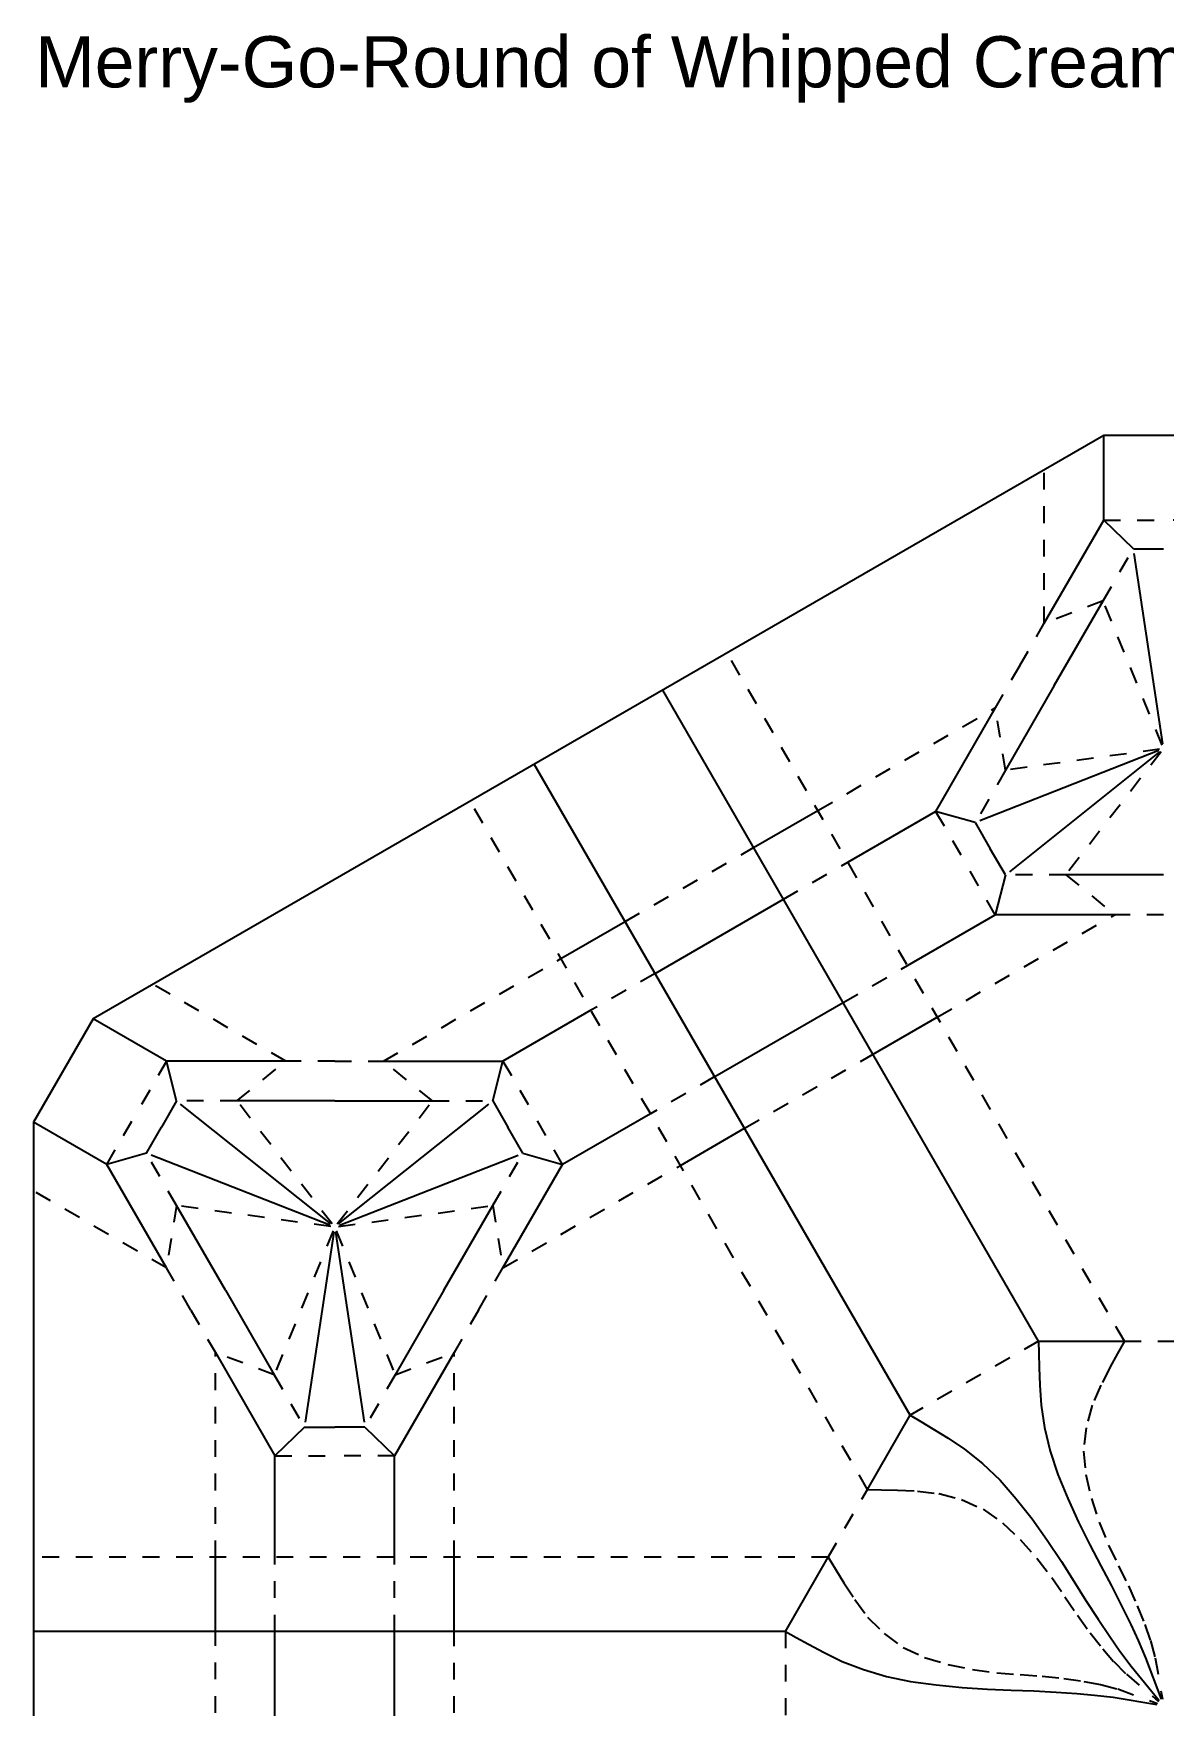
# Model space of a CAD drawing. Extents: x 11 to 201, y -288 to -9.
# Drawn here: x 10.7 to 106, y -150.1 to -9 of the extents above; entities that cross this region are included whole.
import ezdxf

# ---------------------------------------------------------------- set-up
doc = ezdxf.new("R2010")
doc.units = 0
for name, pattern in [('AI-LINETYPE-100', [2.822222, 1.411111, -1.411111]), ('AI-LINETYPE-101', [2.822222, 1.411111, -1.411111]), ('AI-LINETYPE-102', [2.822222, 1.411111, -1.411111]), ('AI-LINETYPE-103', [2.822222, 1.411111, -1.411111]), ('AI-LINETYPE-104', [2.822222, 1.411111, -1.411111]), ('AI-LINETYPE-105', [2.822222, 1.411111, -1.411111]), ('AI-LINETYPE-106', [2.822222, 1.411111, -1.411111]), ('AI-LINETYPE-107', [2.822222, 1.411111, -1.411111]), ('AI-LINETYPE-108', [2.822222, 1.411111, -1.411111]), ('AI-LINETYPE-109', [2.822222, 1.411111, -1.411111]), ('AI-LINETYPE-110', [2.822222, 1.411111, -1.411111]), ('AI-LINETYPE-111', [2.822222, 1.411111, -1.411111]), ('AI-LINETYPE-112', [2.822222, 1.411111, -1.411111]), ('AI-LINETYPE-113', [2.822222, 1.411111, -1.411111]), ('AI-LINETYPE-114', [2.822222, 1.411111, -1.411111]), ('AI-LINETYPE-115', [2.822222, 1.411111, -1.411111]), ('AI-LINETYPE-116', [2.822222, 1.411111, -1.411111]), ('AI-LINETYPE-117', [2.822222, 1.411111, -1.411111]), ('AI-LINETYPE-118', [2.822222, 1.411111, -1.411111]), ('AI-LINETYPE-119', [2.822222, 1.411111, -1.411111]), ('AI-LINETYPE-120', [2.822222, 1.411111, -1.411111]), ('AI-LINETYPE-121', [2.822222, 1.411111, -1.411111]), ('AI-LINETYPE-122', [2.822222, 1.411111, -1.411111]), ('AI-LINETYPE-123', [2.822222, 1.411111, -1.411111]), ('AI-LINETYPE-124', [2.822222, 1.411111, -1.411111]), ('AI-LINETYPE-125', [2.822222, 1.411111, -1.411111]), ('AI-LINETYPE-126', [2.822222, 1.411111, -1.411111]), ('AI-LINETYPE-127', [2.822222, 1.411111, -1.411111]), ('AI-LINETYPE-13', [2.822222, 1.411111, -1.411111]), ('AI-LINETYPE-23', [2.822222, 1.411111, -1.411111]), ('AI-LINETYPE-24', [2.822222, 1.411111, -1.411111]), ('AI-LINETYPE-29', [2.822222, 1.411111, -1.411111]), ('AI-LINETYPE-318', [2.822222, 1.411111, -1.411111]), ('AI-LINETYPE-328', [2.822222, 1.411111, -1.411111]), ('AI-LINETYPE-329', [2.822222, 1.411111, -1.411111]), ('AI-LINETYPE-333', [2.822222, 1.411111, -1.411111]), ('AI-LINETYPE-334', [2.822222, 1.411111, -1.411111]), ('AI-LINETYPE-335', [2.822222, 1.411111, -1.411111]), ('AI-LINETYPE-339', [2.822222, 1.411111, -1.411111]), ('AI-LINETYPE-34', [2.822222, 1.411111, -1.411111]), ('AI-LINETYPE-340', [2.822222, 1.411111, -1.411111]), ('AI-LINETYPE-341', [2.822222, 1.411111, -1.411111]), ('AI-LINETYPE-342', [2.822222, 1.411111, -1.411111]), ('AI-LINETYPE-343', [2.822222, 1.411111, -1.411111]), ('AI-LINETYPE-344', [2.822222, 1.411111, -1.411111]), ('AI-LINETYPE-345', [2.822222, 1.411111, -1.411111]), ('AI-LINETYPE-346', [2.822222, 1.411111, -1.411111]), ('AI-LINETYPE-347', [2.822222, 1.411111, -1.411111]), ('AI-LINETYPE-348', [2.822222, 1.411111, -1.411111]), ('AI-LINETYPE-349', [2.822222, 1.411111, -1.411111]), ('AI-LINETYPE-35', [2.822222, 1.411111, -1.411111]), ('AI-LINETYPE-350', [2.822222, 1.411111, -1.411111]), ('AI-LINETYPE-351', [2.822222, 1.411111, -1.411111]), ('AI-LINETYPE-352', [2.822222, 1.411111, -1.411111]), ('AI-LINETYPE-353', [2.822222, 1.411111, -1.411111]), ('AI-LINETYPE-354', [2.822222, 1.411111, -1.411111]), ('AI-LINETYPE-355', [2.822222, 1.411111, -1.411111]), ('AI-LINETYPE-356', [2.822222, 1.411111, -1.411111]), ('AI-LINETYPE-357', [2.822222, 1.411111, -1.411111]), ('AI-LINETYPE-36', [2.822222, 1.411111, -1.411111]), ('AI-LINETYPE-37', [2.822222, 1.411111, -1.411111]), ('AI-LINETYPE-38', [2.822222, 1.411111, -1.411111]), ('AI-LINETYPE-39', [2.822222, 1.411111, -1.411111]), ('AI-LINETYPE-4', [2.822222, 1.411111, -1.411111]), ('AI-LINETYPE-40', [2.822222, 1.411111, -1.411111]), ('AI-LINETYPE-41', [2.822222, 1.411111, -1.411111]), ('AI-LINETYPE-5', [2.822222, 1.411111, -1.411111]), ('AI-LINETYPE-6', [2.822222, 1.411111, -1.411111]), ('AI-LINETYPE-74', [2.822222, 1.411111, -1.411111]), ('AI-LINETYPE-76', [2.822222, 1.411111, -1.411111]), ('AI-LINETYPE-81', [2.822222, 1.411111, -1.411111]), ('AI-LINETYPE-82', [2.822222, 1.411111, -1.411111]), ('AI-LINETYPE-83', [2.822222, 1.411111, -1.411111]), ('AI-LINETYPE-84', [2.822222, 1.411111, -1.411111]), ('AI-LINETYPE-85', [2.822222, 1.411111, -1.411111]), ('AI-LINETYPE-86', [2.822222, 1.411111, -1.411111]), ('AI-LINETYPE-87', [2.822222, 1.411111, -1.411111]), ('AI-LINETYPE-88', [2.822222, 1.411111, -1.411111]), ('AI-LINETYPE-89', [2.822222, 1.411111, -1.411111]), ('AI-LINETYPE-90', [2.822222, 1.411111, -1.411111]), ('AI-LINETYPE-91', [2.822222, 1.411111, -1.411111]), ('AI-LINETYPE-92', [2.822222, 1.411111, -1.411111]), ('AI-LINETYPE-93', [2.822222, 1.411111, -1.411111]), ('AI-LINETYPE-94', [2.822222, 1.411111, -1.411111]), ('AI-LINETYPE-95', [2.822222, 1.411111, -1.411111]), ('AI-LINETYPE-96', [2.822222, 1.411111, -1.411111]), ('AI-LINETYPE-97', [2.822222, 1.411111, -1.411111]), ('AI-LINETYPE-98', [2.822222, 1.411111, -1.411111]), ('AI-LINETYPE-99', [2.822222, 1.411111, -1.411111])]:
    doc.linetypes.add(name, pattern=pattern)
for name, color, linetype in [('CUTLINE', 7, 'CONTINUOUS'), ('MOUNTAINLINE', 7, 'CONTINUOUS'), ('TEXT', 7, 'CONTINUOUS'), ('VALLEYLINE', 7, 'CONTINUOUS')]:
    doc.layers.add(name, color=color, linetype=linetype)

# ---------------------------------------------------------------- blocks, each defined once
blk = doc.blocks.new('BLOCK_5')
at = {"layer": 'VALLEYLINE', "color": 250, "linetype": 'AI-LINETYPE-4'}
blk.add_lwpolyline([(102.73, -119.37), (102.16, -120.41), (101.52, -121.6), (100.75, -123.1), (100.02, -124.77), (99.5, -126.68), (99.29, -128.67), (99.48, -130.63), (99.95, -132.64), (100.61, -134.65), (101.4, -136.58), (102.24, -138.33), (103.07, -140.02), (103.81, -141.71), (104.45, -143.28), (104.93, -144.64), (105.32, -146.1), (105.95, -149.59)], dxfattribs=at)
blk = doc.blocks.new('BLOCK_6')
at = {"layer": 'VALLEYLINE', "color": 250, "linetype": 'AI-LINETYPE-5'}
blk.add_lwpolyline([(81.05, -131.88), (82.24, -131.91), (83.59, -131.95), (85.28, -132.03), (87.09, -132.24), (89, -132.74), (90.83, -133.56), (92.44, -134.7), (93.94, -136.11), (95.35, -137.69), (96.62, -139.33), (97.72, -140.94), (98.77, -142.5), (99.86, -143.99), (100.91, -145.33), (101.84, -146.42), (102.91, -147.49), (105.62, -149.78)], dxfattribs=at)
blk = doc.blocks.new('BLOCK_7')
at = {"layer": 'VALLEYLINE', "color": 250, "linetype": 'AI-LINETYPE-6'}
blk.add_lwpolyline([(77.74, -137.61), (78.36, -138.63), (79.07, -139.77), (79.99, -141.19), (81.07, -142.66), (82.46, -144.06), (84.08, -145.24), (85.87, -146.06), (87.85, -146.66), (89.92, -147.09), (91.98, -147.37), (93.93, -147.52), (95.8, -147.65), (97.63, -147.84), (99.32, -148.09), (100.73, -148.35), (102.19, -148.73), (105.53, -149.94)], dxfattribs=at)
blk = doc.blocks.new('BLOCK_14')
at = {"layer": 'VALLEYLINE', "color": 250, "linetype": 'AI-LINETYPE-82'}
blk.add_lwpolyline([(35.89, -109.48), (28.06, -99.37)], dxfattribs=at)
blk = doc.blocks.new('BLOCK_15')
at = {"layer": 'VALLEYLINE', "color": 250, "linetype": 'AI-LINETYPE-83'}
blk.add_lwpolyline([(27.85, -99.1), (22.76, -99.1)], dxfattribs=at)
blk = doc.blocks.new('BLOCK_16')
at = {"layer": 'VALLEYLINE', "color": 250, "linetype": 'AI-LINETYPE-84'}
blk.add_lwpolyline([(36.31, -109.48), (44.14, -99.37)], dxfattribs=at)
blk = doc.blocks.new('BLOCK_17')
at = {"layer": 'VALLEYLINE', "color": 250, "linetype": 'AI-LINETYPE-85'}
blk.add_lwpolyline([(44.35, -99.1), (49.44, -99.1)], dxfattribs=at)
blk = doc.blocks.new('BLOCK_18')
at = {"layer": 'VALLEYLINE', "color": 250, "linetype": 'AI-LINETYPE-86'}
blk.add_lwpolyline([(27.85, -99.1), (31.98, -95.74)], dxfattribs=at)
blk = doc.blocks.new('BLOCK_19')
at = {"layer": 'VALLEYLINE', "color": 250, "linetype": 'AI-LINETYPE-87'}
blk.add_lwpolyline([(36.1, -95.74), (31.98, -95.74)], dxfattribs=at)
blk = doc.blocks.new('BLOCK_20')
at = {"layer": 'VALLEYLINE', "color": 250, "linetype": 'AI-LINETYPE-88'}
blk.add_lwpolyline([(21.9, -95.74), (19.39, -100.1)], dxfattribs=at)
blk = doc.blocks.new('BLOCK_21')
at = {"layer": 'VALLEYLINE', "color": 250, "linetype": 'AI-LINETYPE-89'}
blk.add_lwpolyline([(44.35, -99.1), (40.22, -95.74)], dxfattribs=at)
blk = doc.blocks.new('BLOCK_22')
at = {"layer": 'VALLEYLINE', "color": 250, "linetype": 'AI-LINETYPE-90'}
blk.add_lwpolyline([(36.1, -95.74), (40.22, -95.74)], dxfattribs=at)
blk = doc.blocks.new('BLOCK_23')
at = {"layer": 'VALLEYLINE', "color": 250, "linetype": 'AI-LINETYPE-91'}
blk.add_lwpolyline([(50.3, -95.74), (52.82, -100.1)], dxfattribs=at)
blk = doc.blocks.new('BLOCK_24')
at = {"layer": 'VALLEYLINE', "color": 250, "linetype": 'AI-LINETYPE-92'}
blk.add_lwpolyline([(31.98, -95.74), (20.87, -89.32)], dxfattribs=at)
blk = doc.blocks.new('BLOCK_25')
at = {"layer": 'VALLEYLINE', "color": 250, "linetype": 'AI-LINETYPE-93'}
blk.add_lwpolyline([(60.61, -83.96), (60.61, -83.96)], dxfattribs=at)
at = {"layer": 'VALLEYLINE', "color": 250, "linetype": 'AI-LINETYPE-94'}
blk.add_lwpolyline([(55.19, -87.09), (55.19, -87.09)], dxfattribs=at)
at = {"layer": 'VALLEYLINE', "color": 250, "linetype": 'AI-LINETYPE-95'}
blk.add_lwpolyline([(40.22, -95.74), (40.22, -95.74)], dxfattribs=at)
blk = doc.blocks.new('BLOCK_26')
at = {"layer": 'VALLEYLINE', "color": 250, "linetype": 'AI-LINETYPE-96'}
blk.add_lwpolyline([(36.43, -109.7), (49.11, -107.98)], dxfattribs=at)
blk = doc.blocks.new('BLOCK_27')
at = {"layer": 'VALLEYLINE', "color": 250, "linetype": 'AI-LINETYPE-97'}
blk.add_lwpolyline([(49.44, -107.93), (51.99, -103.52)], dxfattribs=at)
blk = doc.blocks.new('BLOCK_28')
at = {"layer": 'VALLEYLINE', "color": 250, "linetype": 'AI-LINETYPE-98'}
blk.add_lwpolyline([(36.23, -110.06), (41.07, -121.9)], dxfattribs=at)
blk = doc.blocks.new('BLOCK_29')
at = {"layer": 'VALLEYLINE', "color": 250, "linetype": 'AI-LINETYPE-99'}
blk.add_lwpolyline([(41.2, -122.21), (38.65, -126.63)], dxfattribs=at)
blk = doc.blocks.new('BLOCK_30')
at = {"layer": 'VALLEYLINE', "color": 250, "linetype": 'AI-LINETYPE-100'}
blk.add_lwpolyline([(49.44, -107.93), (50.3, -113.18)], dxfattribs=at)
blk = doc.blocks.new('BLOCK_31')
at = {"layer": 'VALLEYLINE', "color": 250, "linetype": 'AI-LINETYPE-101'}
blk.add_lwpolyline([(48.24, -116.75), (50.3, -113.18)], dxfattribs=at)
blk = doc.blocks.new('BLOCK_32')
at = {"layer": 'VALLEYLINE', "color": 250, "linetype": 'AI-LINETYPE-102'}
blk.add_lwpolyline([(55.33, -104.46), (52.82, -100.1)], dxfattribs=at)
blk = doc.blocks.new('BLOCK_33')
at = {"layer": 'VALLEYLINE', "color": 250, "linetype": 'AI-LINETYPE-103'}
blk.add_lwpolyline([(41.2, -122.21), (46.17, -120.33)], dxfattribs=at)
blk = doc.blocks.new('BLOCK_34')
at = {"layer": 'VALLEYLINE', "color": 250, "linetype": 'AI-LINETYPE-104'}
blk.add_lwpolyline([(48.24, -116.75), (46.17, -120.33)], dxfattribs=at)
blk = doc.blocks.new('BLOCK_35')
at = {"layer": 'VALLEYLINE', "color": 250, "linetype": 'AI-LINETYPE-105'}
blk.add_lwpolyline([(41.14, -129.05), (36.1, -129.05)], dxfattribs=at)
blk = doc.blocks.new('BLOCK_36')
at = {"layer": 'VALLEYLINE', "color": 250, "linetype": 'AI-LINETYPE-106'}
blk.add_lwpolyline([(70.69, -101.41), (70.69, -101.41)], dxfattribs=at)
at = {"layer": 'VALLEYLINE', "color": 250, "linetype": 'AI-LINETYPE-107'}
blk.add_lwpolyline([(65.27, -104.54), (65.27, -104.54)], dxfattribs=at)
at = {"layer": 'VALLEYLINE', "color": 250, "linetype": 'AI-LINETYPE-108'}
blk.add_lwpolyline([(50.3, -113.18), (50.3, -113.18)], dxfattribs=at)
blk = doc.blocks.new('BLOCK_37')
at = {"layer": 'VALLEYLINE', "color": 250, "linetype": 'AI-LINETYPE-109'}
blk.add_lwpolyline([(35.97, -110.06), (31.13, -121.9)], dxfattribs=at)
blk = doc.blocks.new('BLOCK_38')
at = {"layer": 'VALLEYLINE', "color": 250, "linetype": 'AI-LINETYPE-110'}
blk.add_lwpolyline([(31, -122.21), (33.55, -126.63)], dxfattribs=at)
blk = doc.blocks.new('BLOCK_39')
at = {"layer": 'VALLEYLINE', "color": 250, "linetype": 'AI-LINETYPE-111'}
blk.add_lwpolyline([(35.77, -109.7), (23.09, -107.98)], dxfattribs=at)
blk = doc.blocks.new('BLOCK_40')
at = {"layer": 'VALLEYLINE', "color": 250, "linetype": 'AI-LINETYPE-112'}
blk.add_lwpolyline([(22.76, -107.93), (20.21, -103.52)], dxfattribs=at)
blk = doc.blocks.new('BLOCK_41')
at = {"layer": 'VALLEYLINE', "color": 250, "linetype": 'AI-LINETYPE-113'}
blk.add_lwpolyline([(31, -122.21), (26.03, -120.33)], dxfattribs=at)
blk = doc.blocks.new('BLOCK_42')
at = {"layer": 'VALLEYLINE', "color": 250, "linetype": 'AI-LINETYPE-114'}
blk.add_lwpolyline([(23.97, -116.75), (26.03, -120.33)], dxfattribs=at)
blk = doc.blocks.new('BLOCK_43')
at = {"layer": 'VALLEYLINE', "color": 250, "linetype": 'AI-LINETYPE-115'}
blk.add_lwpolyline([(31.06, -129.05), (36.1, -129.05)], dxfattribs=at)
blk = doc.blocks.new('BLOCK_44')
at = {"layer": 'VALLEYLINE', "color": 250, "linetype": 'AI-LINETYPE-116'}
blk.add_lwpolyline([(22.76, -107.93), (21.9, -113.18)], dxfattribs=at)
blk = doc.blocks.new('BLOCK_45')
at = {"layer": 'VALLEYLINE', "color": 250, "linetype": 'AI-LINETYPE-117'}
blk.add_lwpolyline([(23.97, -116.75), (21.9, -113.18)], dxfattribs=at)
blk = doc.blocks.new('BLOCK_46')
at = {"layer": 'VALLEYLINE', "color": 250, "linetype": 'AI-LINETYPE-118'}
blk.add_lwpolyline([(16.87, -104.46), (19.39, -100.1)], dxfattribs=at)
blk = doc.blocks.new('BLOCK_47')
at = {"layer": 'VALLEYLINE', "color": 250, "linetype": 'AI-LINETYPE-119'}
blk.add_lwpolyline([(21.9, -113.18), (10.68, -106.71)], dxfattribs=at)
blk = doc.blocks.new('BLOCK_48')
at = {"layer": 'VALLEYLINE', "color": 250, "linetype": 'AI-LINETYPE-120'}
blk.add_lwpolyline([(26.03, -137.61), (26.03, -120.33)], dxfattribs=at)
at = {"layer": 'VALLEYLINE', "color": 250, "linetype": 'AI-LINETYPE-121'}
blk.add_lwpolyline([(26.03, -143.87), (26.03, -143.87)], dxfattribs=at)
at = {"layer": 'VALLEYLINE', "color": 250, "linetype": 'AI-LINETYPE-122'}
blk.add_lwpolyline([(26.03, -156.38), (26.03, -156.38)], dxfattribs=at)
at = {"layer": 'VALLEYLINE', "color": 250, "linetype": 'AI-LINETYPE-123'}
blk.add_lwpolyline([(26.03, -156.38), (26.03, -156.38)], dxfattribs=at)
blk = doc.blocks.new('BLOCK_49')
at = {"layer": 'VALLEYLINE', "color": 250, "linetype": 'AI-LINETYPE-124'}
blk.add_lwpolyline([(46.17, -137.61), (46.17, -120.33)], dxfattribs=at)
at = {"layer": 'VALLEYLINE', "color": 250, "linetype": 'AI-LINETYPE-125'}
blk.add_lwpolyline([(46.17, -156.39), (46.17, -143.87)], dxfattribs=at)
at = {"layer": 'VALLEYLINE', "color": 250, "linetype": 'AI-LINETYPE-126'}
blk.add_lwpolyline([(46.17, -156.39), (46.17, -156.39)], dxfattribs=at)
blk = doc.blocks.new('BLOCK_200')
at = {"layer": 'VALLEYLINE', "color": 250, "linetype": 'AI-LINETYPE-318'}
blk.add_lwpolyline([(111.08, -50.07), (106.04, -50.07)], dxfattribs=at)
blk = doc.blocks.new('BLOCK_208')
at = {"layer": 'VALLEYLINE', "color": 250, "linetype": 'AI-LINETYPE-328'}
blk.add_lwpolyline([(105.83, -69.64), (98, -79.75)], dxfattribs=at)
blk = doc.blocks.new('BLOCK_209')
at = {"layer": 'VALLEYLINE', "color": 250, "linetype": 'AI-LINETYPE-329'}
blk.add_lwpolyline([(97.79, -80.01), (92.7, -80.01)], dxfattribs=at)
blk = doc.blocks.new('BLOCK_213')
at = {"layer": 'VALLEYLINE', "color": 250, "linetype": 'AI-LINETYPE-333'}
blk.add_lwpolyline([(97.79, -80.01), (101.92, -83.38)], dxfattribs=at)
blk = doc.blocks.new('BLOCK_214')
at = {"layer": 'VALLEYLINE', "color": 250, "linetype": 'AI-LINETYPE-334'}
blk.add_lwpolyline([(106.04, -83.38), (101.92, -83.38)], dxfattribs=at)
blk = doc.blocks.new('BLOCK_215')
at = {"layer": 'VALLEYLINE', "color": 250, "linetype": 'AI-LINETYPE-335'}
blk.add_lwpolyline([(91.84, -83.38), (89.32, -79.02)], dxfattribs=at)
blk = doc.blocks.new('BLOCK_217')
at = {"layer": 'VALLEYLINE', "color": 250, "linetype": 'AI-LINETYPE-339'}
blk.add_lwpolyline([(105.71, -69.41), (93.03, -71.14)], dxfattribs=at)
blk = doc.blocks.new('BLOCK_218')
at = {"layer": 'VALLEYLINE', "color": 250, "linetype": 'AI-LINETYPE-340'}
blk.add_lwpolyline([(92.7, -71.19), (90.15, -75.6)], dxfattribs=at)
blk = doc.blocks.new('BLOCK_219')
at = {"layer": 'VALLEYLINE', "color": 250, "linetype": 'AI-LINETYPE-341'}
blk.add_lwpolyline([(105.91, -69.06), (101.07, -57.22)], dxfattribs=at)
blk = doc.blocks.new('BLOCK_220')
at = {"layer": 'VALLEYLINE', "color": 250, "linetype": 'AI-LINETYPE-342'}
blk.add_lwpolyline([(100.94, -56.9), (103.49, -52.49)], dxfattribs=at)
blk = doc.blocks.new('BLOCK_221')
at = {"layer": 'VALLEYLINE', "color": 250, "linetype": 'AI-LINETYPE-343'}
blk.add_lwpolyline([(92.7, -71.19), (91.84, -65.93)], dxfattribs=at)
blk = doc.blocks.new('BLOCK_222')
at = {"layer": 'VALLEYLINE', "color": 250, "linetype": 'AI-LINETYPE-344'}
blk.add_lwpolyline([(93.9, -62.36), (91.84, -65.93)], dxfattribs=at)
blk = doc.blocks.new('BLOCK_223')
at = {"layer": 'VALLEYLINE', "color": 250, "linetype": 'AI-LINETYPE-345'}
blk.add_lwpolyline([(86.81, -74.66), (89.32, -79.02)], dxfattribs=at)
blk = doc.blocks.new('BLOCK_224')
at = {"layer": 'VALLEYLINE', "color": 250, "linetype": 'AI-LINETYPE-346'}
blk.add_lwpolyline([(100.94, -56.9), (95.97, -58.79)], dxfattribs=at)
blk = doc.blocks.new('BLOCK_225')
at = {"layer": 'VALLEYLINE', "color": 250, "linetype": 'AI-LINETYPE-347'}
blk.add_lwpolyline([(93.9, -62.36), (95.97, -58.79)], dxfattribs=at)
blk = doc.blocks.new('BLOCK_226')
at = {"layer": 'VALLEYLINE', "color": 250, "linetype": 'AI-LINETYPE-348'}
blk.add_lwpolyline([(101, -50.07), (106.04, -50.07)], dxfattribs=at)
blk = doc.blocks.new('BLOCK_227')
at = {"layer": 'VALLEYLINE', "color": 250, "linetype": 'AI-LINETYPE-349'}
blk.add_lwpolyline([(95.97, -58.79), (95.97, -45.84)], dxfattribs=at)
blk = doc.blocks.new('BLOCK_228')
at = {"layer": 'VALLEYLINE', "color": 250, "linetype": 'AI-LINETYPE-350'}
blk.add_lwpolyline([(76.87, -74.58), (91.84, -65.93)], dxfattribs=at)
at = {"layer": 'VALLEYLINE', "color": 250, "linetype": 'AI-LINETYPE-351'}
blk.add_lwpolyline([(71.45, -77.71), (71.45, -77.71)], dxfattribs=at)
at = {"layer": 'VALLEYLINE', "color": 250, "linetype": 'AI-LINETYPE-352'}
blk.add_lwpolyline([(60.61, -83.96), (60.61, -83.96)], dxfattribs=at)
at = {"layer": 'VALLEYLINE', "color": 250, "linetype": 'AI-LINETYPE-353'}
blk.add_lwpolyline([(60.61, -83.96), (60.61, -83.96)], dxfattribs=at)
blk = doc.blocks.new('BLOCK_229')
at = {"layer": 'VALLEYLINE', "color": 250, "linetype": 'AI-LINETYPE-354'}
blk.add_lwpolyline([(86.94, -92.02), (101.92, -83.38)], dxfattribs=at)
at = {"layer": 'VALLEYLINE', "color": 250, "linetype": 'AI-LINETYPE-355'}
blk.add_lwpolyline([(70.69, -101.41), (81.53, -95.15)], dxfattribs=at)
at = {"layer": 'VALLEYLINE', "color": 250, "linetype": 'AI-LINETYPE-356'}
blk.add_lwpolyline([(70.69, -101.41), (70.69, -101.41)], dxfattribs=at)
blk = doc.blocks.new('BLOCK_234')
at = {"layer": 'MOUNTAINLINE', "color": 250}
blk.add_lwpolyline([(84.67, -125.62), (85.56, -126.16), (86.58, -126.77), (87.86, -127.57), (89.25, -128.5), (90.75, -129.71), (92.24, -131.11), (93.61, -132.67), (94.94, -134.38), (96.22, -136.17), (97.42, -137.96), (98.48, -139.64), (99.49, -141.26), (100.52, -142.85), (101.5, -144.3), (102.36, -145.53), (103.31, -146.79), (105.68, -149.69)], dxfattribs=at)
blk = doc.blocks.new('BLOCK_235')
at = {"layer": 'MOUNTAINLINE', "color": 250}
blk.add_lwpolyline([(95.5, -119.37), (95.5, -119.37), (95.52, -120.41), (95.55, -121.6), (95.59, -123.1), (95.71, -124.77), (96, -126.67), (96.47, -128.67), (97.13, -130.63), (97.95, -132.64), (98.86, -134.65), (99.81, -136.57), (100.74, -138.33), (101.64, -140.02), (102.5, -141.71), (103.27, -143.28), (103.9, -144.64), (104.52, -146.1), (105.84, -149.59)], dxfattribs=at)
blk = doc.blocks.new('BLOCK_237')
at = {"layer": 'MOUNTAINLINE', "color": 250}
blk.add_lwpolyline([(74.13, -143.87), (74.13, -143.87), (75.04, -144.38), (76.08, -144.95), (77.41, -145.66), (78.92, -146.4), (80.71, -147.09), (82.67, -147.68), (84.7, -148.1), (86.85, -148.39), (89.04, -148.61), (91.19, -148.75), (93.17, -148.82), (95.09, -148.89), (96.97, -148.99), (98.73, -149.11), (100.22, -149.24), (101.79, -149.43), (105.48, -150.03)], dxfattribs=at)
blk = doc.blocks.new('BLOCK_242')
at = {"layer": 'MOUNTAINLINE', "color": 250}
blk.add_lwpolyline([(35.77, -109.48), (23.09, -99.37)], dxfattribs=at)
blk = doc.blocks.new('BLOCK_243')
at = {"layer": 'MOUNTAINLINE', "color": 250}
blk.add_lwpolyline([(36.43, -109.48), (49.11, -99.37)], dxfattribs=at)
blk = doc.blocks.new('BLOCK_244')
at = {"layer": 'MOUNTAINLINE', "color": 250}
blk.add_lwpolyline([(22.76, -99.1), (21.9, -95.74)], dxfattribs=at)
blk = doc.blocks.new('BLOCK_245')
at = {"layer": 'MOUNTAINLINE', "color": 250}
blk.add_lwpolyline([(49.44, -99.1), (50.3, -95.74)], dxfattribs=at)
blk = doc.blocks.new('BLOCK_246')
at = {"layer": 'MOUNTAINLINE', "color": 250}
blk.add_lwpolyline([(21.9, -95.74), (15.72, -92.17)], dxfattribs=at)
blk = doc.blocks.new('BLOCK_247')
at = {"layer": 'MOUNTAINLINE', "color": 250}
blk.add_lwpolyline([(36.5, -109.59), (51.59, -103.67)], dxfattribs=at)
blk = doc.blocks.new('BLOCK_248')
at = {"layer": 'MOUNTAINLINE', "color": 250}
blk.add_lwpolyline([(36.16, -110.17), (38.58, -126.2)], dxfattribs=at)
blk = doc.blocks.new('BLOCK_249')
at = {"layer": 'MOUNTAINLINE', "color": 250}
blk.add_lwpolyline([(51.99, -103.52), (55.33, -104.46)], dxfattribs=at)
blk = doc.blocks.new('BLOCK_250')
at = {"layer": 'MOUNTAINLINE', "color": 250}
blk.add_lwpolyline([(38.65, -126.63), (41.14, -129.05)], dxfattribs=at)
blk = doc.blocks.new('BLOCK_251')
at = {"layer": 'MOUNTAINLINE', "color": 250}
blk.add_lwpolyline([(36.04, -110.17), (33.62, -126.2)], dxfattribs=at)
blk = doc.blocks.new('BLOCK_252')
at = {"layer": 'MOUNTAINLINE', "color": 250}
blk.add_lwpolyline([(35.7, -109.59), (20.61, -103.67)], dxfattribs=at)
blk = doc.blocks.new('BLOCK_253')
at = {"layer": 'MOUNTAINLINE', "color": 250}
blk.add_lwpolyline([(33.55, -126.63), (31.06, -129.05)], dxfattribs=at)
blk = doc.blocks.new('BLOCK_254')
at = {"layer": 'MOUNTAINLINE', "color": 250}
blk.add_lwpolyline([(20.21, -103.52), (16.87, -104.46)], dxfattribs=at)
blk = doc.blocks.new('BLOCK_255')
at = {"layer": 'MOUNTAINLINE', "color": 250}
blk.add_lwpolyline([(16.87, -104.46), (10.68, -100.89)], dxfattribs=at)
blk = doc.blocks.new('BLOCK_256')
at = {"layer": 'MOUNTAINLINE', "color": 250}
for points in [[(31.06, -137.61), (31.06, -129.05)], [(31.06, -143.87), (31.06, -143.87)], [(31.06, -156.38), (31.06, -143.87)], [(31.06, -156.38), (31.06, -156.38)]]:
    blk.add_lwpolyline(points, dxfattribs=at)
blk = doc.blocks.new('BLOCK_257')
at = {"layer": 'MOUNTAINLINE', "color": 250}
for points in [[(41.14, -137.61), (41.14, -129.05)], [(41.14, -143.87), (41.14, -143.87)], [(41.14, -156.39), (41.14, -156.39)], [(41.14, -156.39), (41.14, -156.39)]]:
    blk.add_lwpolyline(points, dxfattribs=at)
blk = doc.blocks.new('BLOCK_258')
at = {"layer": 'MOUNTAINLINE', "color": 250}
for points in [[(68.17, -97.05), (68.17, -97.05)], [(62.75, -100.18), (55.33, -104.46)], [(62.75, -100.18), (62.75, -100.18)], [(62.75, -100.18), (62.75, -100.18)], [(55.33, -104.46), (55.33, -104.46)]]:
    blk.add_lwpolyline(points, dxfattribs=at)
blk = doc.blocks.new('BLOCK_259')
at = {"layer": 'MOUNTAINLINE', "color": 250}
for points in [[(63.13, -88.33), (63.13, -88.33)], [(57.71, -91.45), (57.71, -91.45)], [(57.71, -91.45), (57.71, -91.45)], [(50.3, -95.74), (50.3, -95.74)], [(50.3, -95.74), (50.3, -95.74)]]:
    blk.add_lwpolyline(points, dxfattribs=at)
blk = doc.blocks.new('BLOCK_260')
at = {"layer": 'MOUNTAINLINE', "color": 250}
blk.add_lwpolyline([(45.32, -115.07), (49.44, -107.93)], dxfattribs=at)
blk = doc.blocks.new('BLOCK_261')
at = {"layer": 'MOUNTAINLINE', "color": 250}
blk.add_lwpolyline([(45.32, -115.07), (41.2, -122.21)], dxfattribs=at)
blk = doc.blocks.new('BLOCK_262')
at = {"layer": 'MOUNTAINLINE', "color": 250}
blk.add_lwpolyline([(26.88, -115.07), (31, -122.21)], dxfattribs=at)
blk = doc.blocks.new('BLOCK_263')
at = {"layer": 'MOUNTAINLINE', "color": 250}
blk.add_lwpolyline([(26.88, -115.07), (22.76, -107.93)], dxfattribs=at)
blk = doc.blocks.new('BLOCK_264')
at = {"layer": 'MOUNTAINLINE', "color": 250}
blk.add_lwpolyline([(36.1, -99.1), (27.85, -99.1)], dxfattribs=at)
blk = doc.blocks.new('BLOCK_265')
at = {"layer": 'MOUNTAINLINE', "color": 250}
blk.add_lwpolyline([(36.1, -99.1), (44.35, -99.1)], dxfattribs=at)
blk = doc.blocks.new('BLOCK_266')
at = {"layer": 'MOUNTAINLINE', "color": 250}
blk.add_lwpolyline([(49.44, -99.1), (50.72, -101.31)], dxfattribs=at)
blk = doc.blocks.new('BLOCK_267')
at = {"layer": 'MOUNTAINLINE', "color": 250}
blk.add_lwpolyline([(51.99, -103.52), (50.72, -101.31)], dxfattribs=at)
blk = doc.blocks.new('BLOCK_268')
at = {"layer": 'MOUNTAINLINE', "color": 250}
blk.add_lwpolyline([(38.65, -126.63), (36.1, -126.63)], dxfattribs=at)
blk = doc.blocks.new('BLOCK_269')
at = {"layer": 'MOUNTAINLINE', "color": 250}
blk.add_lwpolyline([(33.55, -126.63), (36.1, -126.63)], dxfattribs=at)
blk = doc.blocks.new('BLOCK_270')
at = {"layer": 'MOUNTAINLINE', "color": 250}
blk.add_lwpolyline([(20.21, -103.52), (21.48, -101.31)], dxfattribs=at)
blk = doc.blocks.new('BLOCK_271')
at = {"layer": 'MOUNTAINLINE', "color": 250}
blk.add_lwpolyline([(22.76, -99.1), (21.48, -101.31)], dxfattribs=at)
blk = doc.blocks.new('BLOCK_272')
at = {"layer": 'MOUNTAINLINE', "color": 250}
blk.add_lwpolyline([(31.98, -95.74), (21.9, -95.74)], dxfattribs=at)
blk = doc.blocks.new('BLOCK_273')
at = {"layer": 'MOUNTAINLINE', "color": 250}
blk.add_lwpolyline([(40.22, -95.74), (50.3, -95.74)], dxfattribs=at)
blk = doc.blocks.new('BLOCK_274')
at = {"layer": 'MOUNTAINLINE', "color": 250}
blk.add_lwpolyline([(50.3, -113.18), (55.33, -104.46)], dxfattribs=at)
blk = doc.blocks.new('BLOCK_275')
at = {"layer": 'MOUNTAINLINE', "color": 250}
blk.add_lwpolyline([(46.17, -120.33), (41.14, -129.05)], dxfattribs=at)
blk = doc.blocks.new('BLOCK_276')
at = {"layer": 'MOUNTAINLINE', "color": 250}
blk.add_lwpolyline([(21.9, -113.18), (16.87, -104.46)], dxfattribs=at)
blk = doc.blocks.new('BLOCK_277')
at = {"layer": 'MOUNTAINLINE', "color": 250}
blk.add_lwpolyline([(26.03, -120.33), (31.06, -129.05)], dxfattribs=at)
blk = doc.blocks.new('BLOCK_428')
at = {"layer": 'MOUNTAINLINE', "color": 250}
blk.add_lwpolyline([(105.71, -69.63), (93.03, -79.75)], dxfattribs=at)
blk = doc.blocks.new('BLOCK_430')
at = {"layer": 'MOUNTAINLINE', "color": 250}
blk.add_lwpolyline([(92.7, -80.01), (91.84, -83.38)], dxfattribs=at)
blk = doc.blocks.new('BLOCK_431')
at = {"layer": 'MOUNTAINLINE', "color": 250}
blk.add_lwpolyline([(105.64, -69.53), (90.55, -75.45)], dxfattribs=at)
blk = doc.blocks.new('BLOCK_432')
at = {"layer": 'MOUNTAINLINE', "color": 250}
blk.add_lwpolyline([(105.97, -68.95), (103.55, -52.91)], dxfattribs=at)
blk = doc.blocks.new('BLOCK_433')
at = {"layer": 'MOUNTAINLINE', "color": 250}
blk.add_lwpolyline([(90.15, -75.6), (86.81, -74.66)], dxfattribs=at)
blk = doc.blocks.new('BLOCK_434')
at = {"layer": 'MOUNTAINLINE', "color": 250}
blk.add_lwpolyline([(103.49, -52.49), (101, -50.07)], dxfattribs=at)
blk = doc.blocks.new('BLOCK_435')
at = {"layer": 'MOUNTAINLINE', "color": 250}
blk.add_lwpolyline([(101, -50.07), (101, -42.93)], dxfattribs=at)
blk = doc.blocks.new('BLOCK_436')
at = {"layer": 'MOUNTAINLINE', "color": 250}
for points in [[(79.39, -78.94), (86.81, -74.66)], [(63.13, -88.33), (73.97, -82.07)], [(73.97, -82.07), (73.97, -82.07)], [(63.13, -88.33), (63.13, -88.33)]]:
    blk.add_lwpolyline(points, dxfattribs=at)
blk = doc.blocks.new('BLOCK_437')
at = {"layer": 'MOUNTAINLINE', "color": 250}
for points in [[(84.43, -87.66), (91.84, -83.38)], [(79.01, -90.79), (79.01, -90.79)], [(68.17, -97.05), (68.17, -97.05)], [(68.17, -97.05), (68.17, -97.05)]]:
    blk.add_lwpolyline(points, dxfattribs=at)
blk = doc.blocks.new('BLOCK_441')
at = {"layer": 'MOUNTAINLINE', "color": 250}
blk.add_lwpolyline([(106.04, -80.01), (97.79, -80.01)], dxfattribs=at)
blk = doc.blocks.new('BLOCK_442')
at = {"layer": 'MOUNTAINLINE', "color": 250}
blk.add_lwpolyline([(96.82, -64.05), (92.7, -71.19)], dxfattribs=at)
blk = doc.blocks.new('BLOCK_443')
at = {"layer": 'MOUNTAINLINE', "color": 250}
blk.add_lwpolyline([(96.82, -64.05), (100.94, -56.9)], dxfattribs=at)
blk = doc.blocks.new('BLOCK_448')
at = {"layer": 'MOUNTAINLINE', "color": 250}
blk.add_lwpolyline([(92.7, -80.01), (91.42, -77.81)], dxfattribs=at)
blk = doc.blocks.new('BLOCK_449')
at = {"layer": 'MOUNTAINLINE', "color": 250}
blk.add_lwpolyline([(90.15, -75.6), (91.42, -77.81)], dxfattribs=at)
blk = doc.blocks.new('BLOCK_450')
at = {"layer": 'MOUNTAINLINE', "color": 250}
blk.add_lwpolyline([(103.49, -52.49), (106.04, -52.49)], dxfattribs=at)
blk = doc.blocks.new('BLOCK_455')
at = {"layer": 'MOUNTAINLINE', "color": 250}
blk.add_lwpolyline([(101.92, -83.38), (91.84, -83.38)], dxfattribs=at)
blk = doc.blocks.new('BLOCK_456')
at = {"layer": 'MOUNTAINLINE', "color": 250}
blk.add_lwpolyline([(95.97, -58.79), (101, -50.07)], dxfattribs=at)
blk = doc.blocks.new('BLOCK_457')
at = {"layer": 'MOUNTAINLINE', "color": 250}
blk.add_lwpolyline([(91.84, -65.93), (86.81, -74.66)], dxfattribs=at)

msp = doc.modelspace()

# ---------------------------------------------------------------- linework, layer by layer
at = {"layer": 'CUTLINE', "color": 250}
msp.add_lwpolyline([(15.72, -92.17), (10.68, -100.89), (10.68, -199.37), (15.72, -208.09), (101, -257.33), (110.89, -257.33), (196.36, -208.09), (201.4, -199.37), (201.4, -100.89), (196.36, -92.17), (111.08, -42.93), (101, -42.93), (15.72, -92.17)], dxfattribs=at)
at = {"layer": 'MOUNTAINLINE', "color": 250}
for points in [[(95.5, -119.37), (63.78, -64.42)], [(84.67, -125.62), (52.94, -70.68)], [(71.45, -77.71), (76.87, -74.58)], [(55.19, -87.09), (60.61, -83.96)], [(57.71, -91.45), (50.3, -95.74)], [(68.17, -97.05), (79.01, -90.79)], [(81.53, -95.15), (86.94, -92.02)], [(65.27, -104.54), (70.69, -101.41)], [(95.5, -119.37), (102.73, -119.37)], [(81.05, -131.88), (84.67, -125.62)], [(26.03, -143.87), (26.03, -137.61)], [(46.17, -143.87), (46.17, -137.61)], [(74.13, -143.87), (77.75, -137.61)], [(74.13, -143.87), (10.68, -143.87)], [(41.14, -156.39), (41.14, -143.87)]]:
    msp.add_lwpolyline(points, dxfattribs=at)
at = {"layer": 'VALLEYLINE', "color": 250, "linetype": 'AI-LINETYPE-74'}
msp.add_lwpolyline([(102.73, -119.37), (69.2, -61.29)], dxfattribs=at)
at = {"layer": 'VALLEYLINE', "color": 250, "linetype": 'AI-LINETYPE-23'}
msp.add_lwpolyline([(81.05, -131.88), (47.52, -73.8)], dxfattribs=at)
at = {"layer": 'VALLEYLINE', "color": 250, "linetype": 'AI-LINETYPE-357'}
msp.add_lwpolyline([(60.61, -83.96), (71.45, -77.71)], dxfattribs=at)
at = {"layer": 'VALLEYLINE', "color": 250, "linetype": 'AI-LINETYPE-81'}
msp.add_lwpolyline([(73.97, -82.07), (79.39, -78.94)], dxfattribs=at)
at = {"layer": 'VALLEYLINE', "color": 250, "linetype": 'AI-LINETYPE-38'}
msp.add_lwpolyline([(40.22, -95.74), (55.19, -87.09)], dxfattribs=at)
at = {"layer": 'VALLEYLINE', "color": 250, "linetype": 'AI-LINETYPE-39'}
msp.add_lwpolyline([(63.13, -88.33), (57.71, -91.45)], dxfattribs=at)
at = {"layer": 'VALLEYLINE', "color": 250, "linetype": 'AI-LINETYPE-76'}
msp.add_lwpolyline([(79.01, -90.79), (84.43, -87.66)], dxfattribs=at)
at = {"layer": 'VALLEYLINE', "color": 250, "linetype": 'AI-LINETYPE-40'}
msp.add_lwpolyline([(68.17, -97.05), (62.75, -100.18)], dxfattribs=at)
at = {"layer": 'VALLEYLINE', "color": 250, "linetype": 'AI-LINETYPE-37'}
msp.add_lwpolyline([(50.3, -113.18), (65.27, -104.54)], dxfattribs=at)
at = {"layer": 'VALLEYLINE', "color": 250, "linetype": 'AI-LINETYPE-24'}
msp.add_lwpolyline([(95.5, -119.37), (84.67, -125.62)], dxfattribs=at)
at = {"layer": 'VALLEYLINE', "color": 250, "linetype": 'AI-LINETYPE-35'}
msp.add_lwpolyline([(102.73, -119.37), (109.35, -119.37)], dxfattribs=at)
at = {"layer": 'VALLEYLINE', "color": 250, "linetype": 'AI-LINETYPE-34'}
msp.add_lwpolyline([(77.75, -137.61), (81.05, -131.88)], dxfattribs=at)
at = {"layer": 'VALLEYLINE', "color": 250, "linetype": 'AI-LINETYPE-13'}
msp.add_lwpolyline([(77.75, -137.61), (10.68, -137.61)], dxfattribs=at)
at = {"layer": 'VALLEYLINE', "color": 250, "linetype": 'AI-LINETYPE-41'}
msp.add_lwpolyline([(31.06, -143.87), (31.06, -137.61)], dxfattribs=at)
at = {"layer": 'VALLEYLINE', "color": 250, "linetype": 'AI-LINETYPE-36'}
msp.add_lwpolyline([(41.14, -143.87), (41.14, -137.61)], dxfattribs=at)
at = {"layer": 'VALLEYLINE', "color": 250, "linetype": 'AI-LINETYPE-127'}
msp.add_lwpolyline([(26.03, -156.38), (26.03, -143.87)], dxfattribs=at)
at = {"layer": 'VALLEYLINE', "color": 250, "linetype": 'AI-LINETYPE-29'}
msp.add_lwpolyline([(74.13, -143.87), (74.13, -156.38)], dxfattribs=at)

# ---------------------------------------------------------------- block references
at = {"layer": 'MOUNTAINLINE'}
for name in ['BLOCK_435', 'BLOCK_456', 'BLOCK_434', 'BLOCK_450', 'BLOCK_432', 'BLOCK_443', 'BLOCK_442', 'BLOCK_457', 'BLOCK_431', 'BLOCK_428', 'BLOCK_436', 'BLOCK_433', 'BLOCK_449', 'BLOCK_448', 'BLOCK_430', 'BLOCK_441', 'BLOCK_437', 'BLOCK_455', 'BLOCK_259', 'BLOCK_246', 'BLOCK_244', 'BLOCK_272', 'BLOCK_273', 'BLOCK_245', 'BLOCK_258', 'BLOCK_271', 'BLOCK_242', 'BLOCK_264', 'BLOCK_265', 'BLOCK_243', 'BLOCK_266', 'BLOCK_255', 'BLOCK_270', 'BLOCK_267', 'BLOCK_254', 'BLOCK_252', 'BLOCK_247', 'BLOCK_249', 'BLOCK_276', 'BLOCK_274', 'BLOCK_263', 'BLOCK_260', 'BLOCK_251', 'BLOCK_248', 'BLOCK_262', 'BLOCK_261', 'BLOCK_235', 'BLOCK_277', 'BLOCK_275', 'BLOCK_253', 'BLOCK_269', 'BLOCK_268', 'BLOCK_250', 'BLOCK_234', 'BLOCK_256', 'BLOCK_257', 'BLOCK_237']:
    msp.add_blockref(name, (0, 0), dxfattribs=at)
at = {"layer": 'VALLEYLINE'}
for name in ['BLOCK_227', 'BLOCK_226', 'BLOCK_200', 'BLOCK_220', 'BLOCK_224', 'BLOCK_219', 'BLOCK_225', 'BLOCK_222', 'BLOCK_228', 'BLOCK_221', 'BLOCK_217', 'BLOCK_208', 'BLOCK_218', 'BLOCK_223', 'BLOCK_215', 'BLOCK_209', 'BLOCK_213', 'BLOCK_25', 'BLOCK_229', 'BLOCK_214', 'BLOCK_24', 'BLOCK_20', 'BLOCK_18', 'BLOCK_19', 'BLOCK_22', 'BLOCK_21', 'BLOCK_23', 'BLOCK_46', 'BLOCK_15', 'BLOCK_14', 'BLOCK_16', 'BLOCK_17', 'BLOCK_32', 'BLOCK_36', 'BLOCK_40', 'BLOCK_27', 'BLOCK_47', 'BLOCK_44', 'BLOCK_39', 'BLOCK_26', 'BLOCK_30', 'BLOCK_37', 'BLOCK_28', 'BLOCK_45', 'BLOCK_31', 'BLOCK_42', 'BLOCK_34', 'BLOCK_5', 'BLOCK_41', 'BLOCK_48', 'BLOCK_33', 'BLOCK_49', 'BLOCK_38', 'BLOCK_29', 'BLOCK_43', 'BLOCK_35', 'BLOCK_6', 'BLOCK_7']:
    msp.add_blockref(name, (0, 0), dxfattribs=at)

# ---------------------------------------------------------------- texts
at = {"layer": 'TEXT', "color": 7, "insert": (10.83, -14.86), "char_height": 4.318, "attachment_point": 7}
msp.add_mtext('\\fArial|b0|i0|c0|p34;\\W1;Merry-Go-Round of Whipped Cream and Trigonal Pyramids', dxfattribs=at)

doc.saveas('drawing.dxf')
